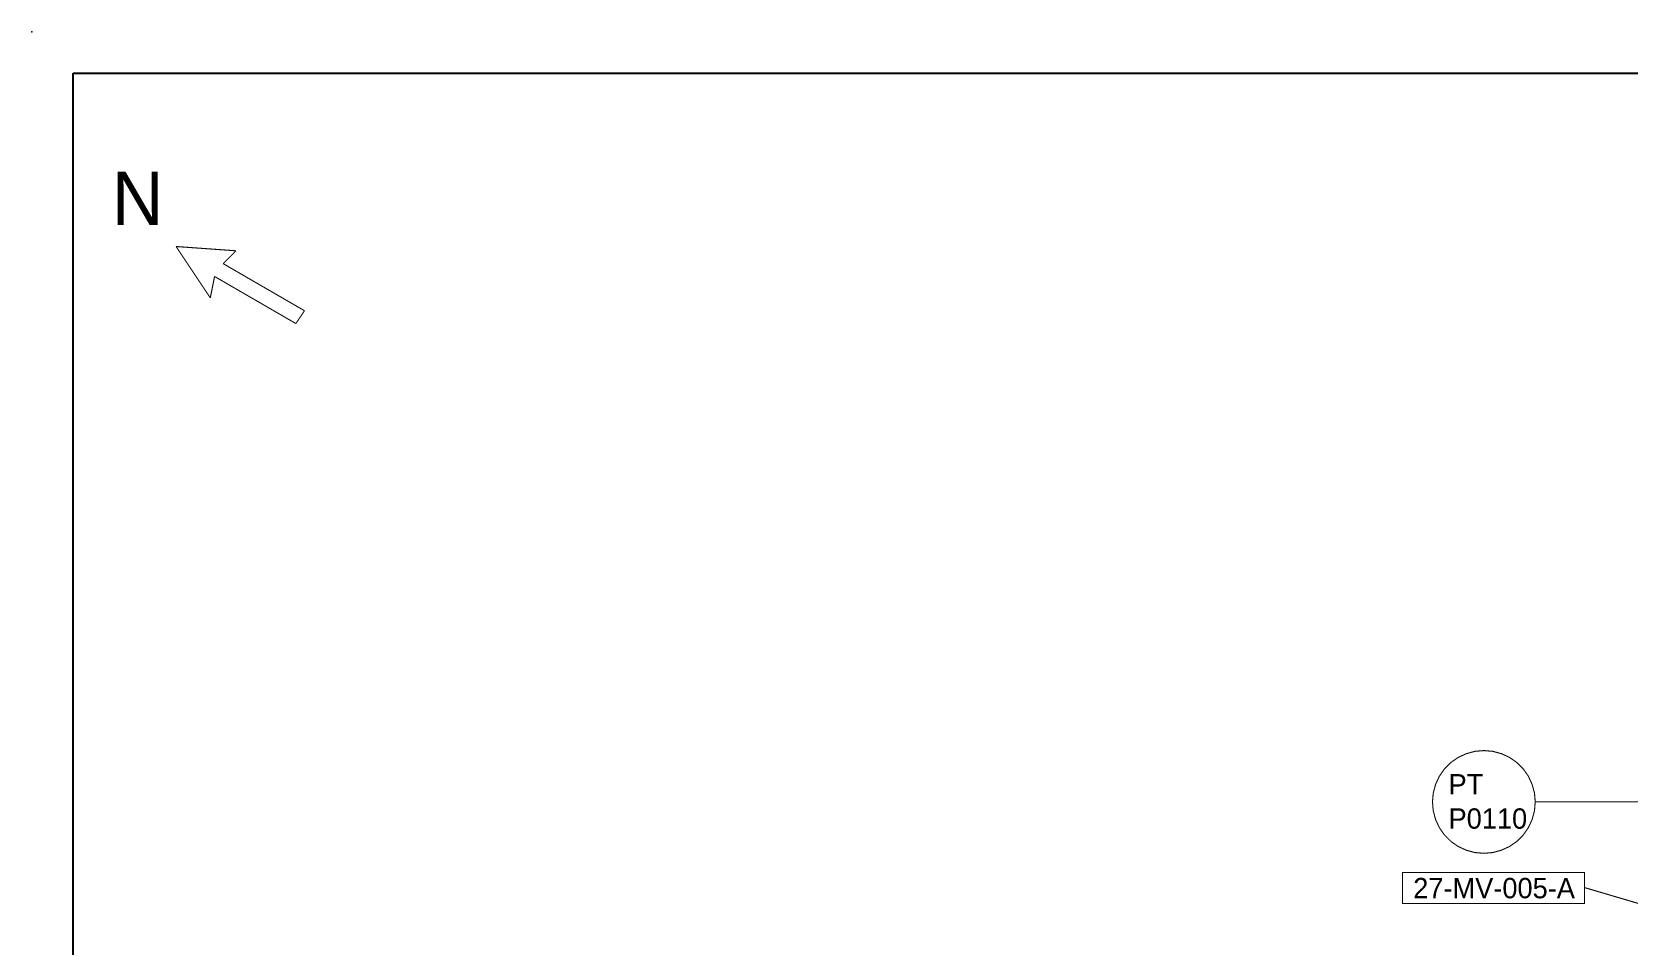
# Model space of a CAD drawing. Extents: x -4 to 431, y -3 to 272.
# Drawn here: x -3.9 to 145.3, y 186.7 to 272.1 of the extents above; entities that cross this region are included whole.
import ezdxf
from ezdxf.enums import TextEntityAlignment as Align

# ---------------------------------------------------------------- set-up
doc = ezdxf.new("R2010")
doc.units = 0
doc.header["$LTSCALE"] = 10
doc.layers.get('0').update_dxf_attribs({"lineweight": 0})
for name, color, linetype in [('TEXT2', 40, 'Continuous'), ('Title Block', 255, 'Continuous'), ('TITLE BLOCK-TEXT', 12, 'Continuous')]:
    doc.layers.add(name, color=color, linetype=linetype)
doc.styles.add('framdcn', font='', dxfattribs={"height": 2.5})
doc.styles.add('Scovan Standard', font='', dxfattribs={"height": 2.5})
doc.styles.get('framdcn').set_extended_font_data('Franklin Gothic Medium Cond')
doc.styles.get('Scovan Standard').set_extended_font_data('Franklin Gothic Medium Cond')

# ---------------------------------------------------------------- blocks, each defined once
blk = doc.blocks.new('block28')
at = {"layer": 'TEXT2'}
blk.add_hatch(color=256, dxfattribs=at).paths.add_polyline_path([(0, 0), (-2.4, 0.2), (-2.2, 1.1)])
at = {"layer": 'TEXT2', "linetype": 'ByBlock', "const_width": 0.1, "flags": 128}
blk.add_lwpolyline([(-11.2, 3.3), (0, 0)], dxfattribs=at)
blk = doc.blocks.new('block31')
at = {"layer": 'TEXT2'}
blk.add_hatch(color=256, dxfattribs=at).paths.add_polyline_path([(0, 0), (-2.4, -0.5), (-2.4, 0.5)])
at = {"layer": 'TEXT2', "linetype": 'ByBlock', "const_width": 0.1, "flags": 128}
blk.add_lwpolyline([(-16.8, 0), (0, 0)], dxfattribs=at)
blk = doc.blocks.new('block32')
at = {"layer": 'TEXT2', "style": 'framdcn'}
for s, p in [('PT', (0, 0)), ('P0110', (0, -3.2))]:
    blk.add_text(s, height=1.9, dxfattribs=at).set_placement(p)
blk = doc.blocks.new('PADX-TBD')
blk.add_point((-7.73, 544.1))
at = {"layer": 'Title Block', "color": 255}
for p, q in [((0, 536.37), (843.77, 536.37)), ((0, 0), (0, 536.37))]:
    blk.add_line(p, q, dxfattribs=at)
at = {"layer": 'TITLE BLOCK-TEXT', "color": 12, "style": 'Scovan Standard', "flags": 8}
for tag, p in [('REF_5', (25, 38.42)), ('REV_5', (352.84, 38.42)), ('PROJECT5', (504.32, 38.42)), ('DATE5', (525.83, 38.42)), ('BY5', (542.96, 38.42)), ('CHK5', (555.71, 38.42)), ('PE5', (568.45, 38.42)), ('REF_4', (25, 31.19)), ('REV_4', (352.84, 31.19)), ('PROJECT4', (504.32, 31.19)), ('DATE4', (525.83, 31.19)), ('BY4', (542.96, 31.19)), ('CHK4', (555.71, 31.19)), ('PE4', (568.45, 31.19)), ('REF_3', (25, 23.97)), ('REV_3', (352.84, 23.97)), ('PROJECT3', (504.32, 23.97)), ('DATE3', (525.83, 23.97)), ('BY3', (542.96, 23.97)), ('CHK3', (555.71, 23.97)), ('PE3', (568.45, 23.97)), ('REF_2', (25, 16.74)), ('REV_2', (352.84, 16.74)), ('PROJECT2', (504.32, 16.74)), ('DATE2', (525.83, 16.74)), ('BY2', (542.96, 16.74)), ('CHK2', (555.71, 16.74)), ('PE2', (568.45, 16.74)), ('REF_1', (25, 9.51)), ('REV_1', (352.84, 9.51)), ('PROJECT1', (504.32, 9.51)), ('DATE1', (525.83, 9.51)), ('BY1', (542.96, 9.51)), ('CHK1', (555.71, 9.51)), ('PE1', (568.45, 9.51))]:
    blk.add_attdef(tag, text='', height=2.5, dxfattribs=at).set_placement(p, align=Align.MIDDLE_CENTER)
for tag, height, p in [('REF_5_DESC', 2.5, (52.27, 38.42)), ('REV_5_DESC', 2.5, (363.04, 38.42)), ('REF_4_DESC', 2.5, (52.27, 31.19)), ('REV_4_DESC', 2.5, (363.04, 31.19)), ('REF_3_DESC', 2.5, (52.27, 23.97)), ('REV_3_DESC', 2.5, (363.04, 23.97)), ('REF_2_DESC', 2.5, (52.27, 16.74)), ('REV_2_DESC', 2.5, (363.04, 16.74)), ('REF_1_DESC', 2.5, (52.27, 9.51)), ('REV_1_DESC', 2.5, (363.04, 9.51)), ('PATH', 2, (13, -2.9)), ('USER_PLOTTED', 2, (309, -2.9)), ('PLOT_DATE', 2, (348, -2.9))]:
    blk.add_attdef(tag, text='', height=height, dxfattribs=at).set_placement(p, align=Align.MIDDLE_LEFT)
at = {"layer": 'TITLE BLOCK-TEXT', "color": 12, "style": 'Scovan Standard'}
for tag, p in [('TITLE1', (747.45, 37.28)), ('LSD', (747.45, 31.28)), ('TITLE2', (747.45, 25.28)), ('TITLE3', (747.45, 19.28)), ('CLIENTDRAWINGNO', (686.57, 5.99)), ('RN', (838.5, 5.99))]:
    blk.add_attdef(tag, text='', height=4, dxfattribs=at).set_placement(p, align=Align.MIDDLE_CENTER)
at = {"layer": 'TITLE BLOCK-TEXT', "color": 210, "style": 'Scovan Standard', "flags": 8}
blk.add_attdef('DWGNO', text='', height=4, dxfattribs=at).set_placement((777.51, 5.99), align=Align.MIDDLE_CENTER)

msp = doc.modelspace()

# ---------------------------------------------------------------- linework, layer by layer
at = {"layer": 'TEXT2', "linetype": 'ByBlock', "const_width": 0.1, "flags": 128}
for points in [[(12.8, 247.2), (9.6, 252)], [(9.6, 252), (15.2, 251.6)], [(15.2, 251.6), (14, 250.4)], [(13.2, 249.2), (12.8, 247.2)], [(20.8, 244.8), (13.2, 249.2)], [(14, 250.4), (21.6, 246)], [(21.6, 246), (20.8, 244.8)]]:
    msp.add_lwpolyline(points, dxfattribs=at)
for points in [[(136.53, 199.27), (136.31, 198.46), (135.96, 197.7), (135.48, 197.01), (134.89, 196.42), (134.2, 195.94), (133.44, 195.59), (132.63, 195.37), (131.8, 195.3), (130.97, 195.37), (130.16, 195.59), (129.4, 195.94), (128.71, 196.42), (128.12, 197.01), (127.64, 197.7), (127.29, 198.46), (127.07, 199.27), (127, 200.1), (127.07, 200.93), (127.29, 201.74), (127.64, 202.5), (128.12, 203.19), (128.71, 203.78), (129.4, 204.26), (130.16, 204.61), (130.97, 204.83), (131.8, 204.9), (132.63, 204.83), (133.44, 204.61), (134.2, 204.26), (134.89, 203.78), (135.48, 203.19), (135.96, 202.5), (136.31, 201.74), (136.53, 200.93), (136.6, 200.1)], [(124.2, 190.6), (124.2, 193.5), (141.2, 193.5), (141.2, 190.6)]]:
    msp.add_lwpolyline(points, close=True, dxfattribs=at)

# ---------------------------------------------------------------- block references
at = {"xscale": 0.5, "yscale": 0.5, "zscale": 0.5}
msp.add_blockref('PADX-TBD', (0, 0), dxfattribs=at)
at = {"layer": 'TEXT2'}
for name, p in [('block32', (128.5, 200.8)), ('block31', (153.4, 200.1)), ('block28', (152.4, 188.8))]:
    msp.add_blockref(name, p, dxfattribs=at)

# ---------------------------------------------------------------- texts
at = {"layer": 'TEXT2', "style": 'framdcn'}
for s, height, p in [('N', 5, (3.6, 254)), ('27-MV-005-A', 1.9, (125.2, 191.1))]:
    msp.add_text(s, height=height, dxfattribs=at).set_placement(p)

doc.saveas('drawing.dxf')
